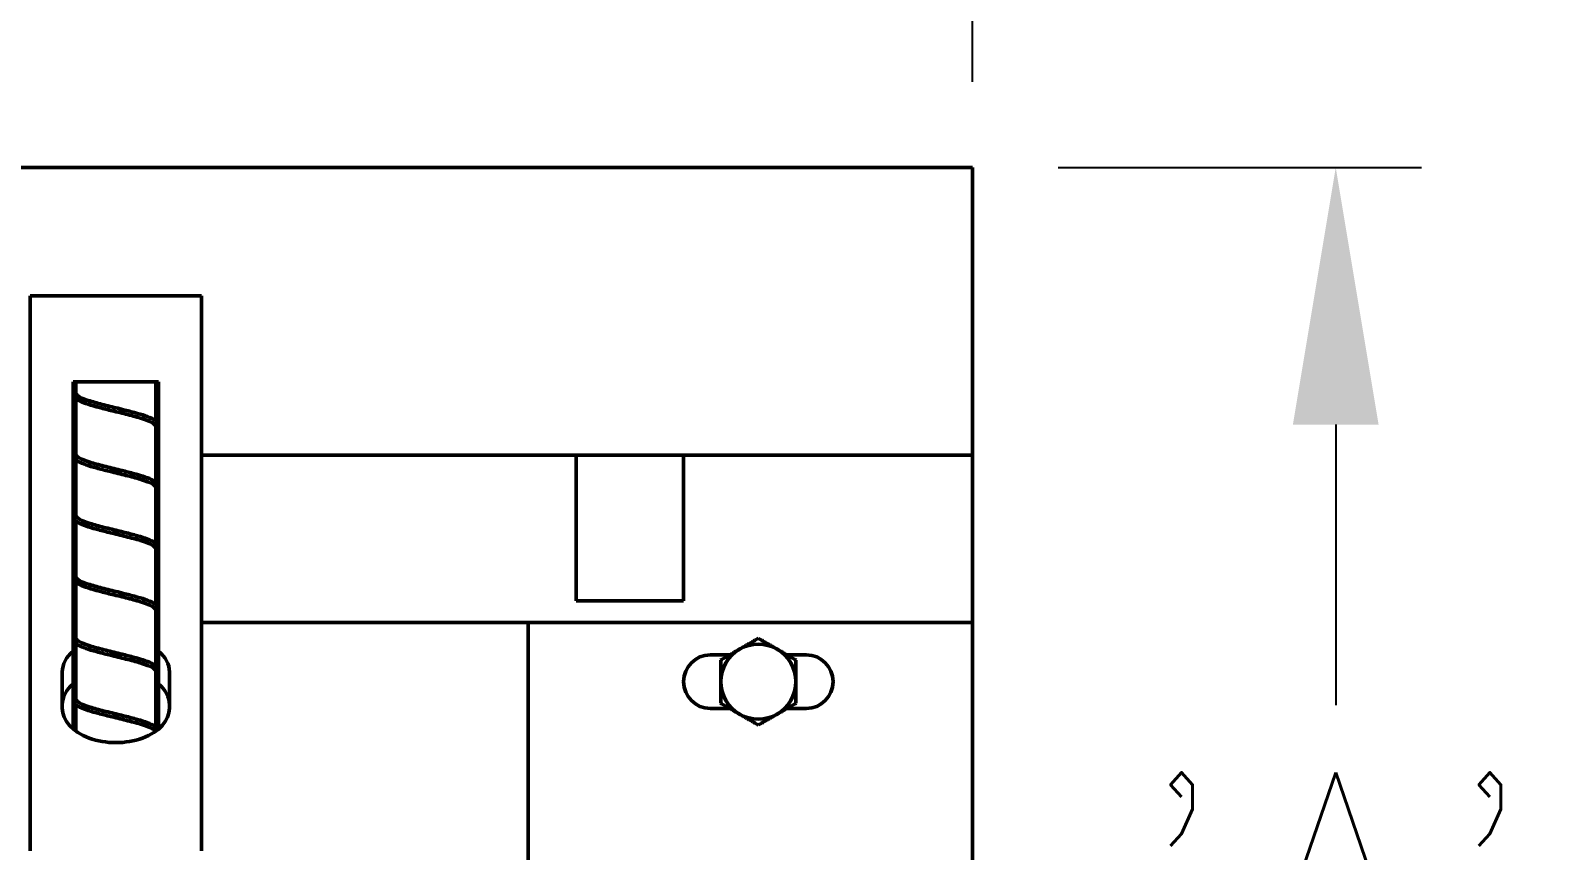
# Model space of a CAD drawing. Header units: inches. Extents: x 6 to 170, y 1 to 50.
# Drawn here: x 161.55 to 170.36, y 13.32 to 18.11 of the extents above; entities that cross this region are included whole.
import ezdxf

# ---------------------------------------------------------------- set-up
doc = ezdxf.new("R2010")
doc.units = ezdxf.units.IN
doc.header["$LTSCALE"] = 8
doc.header["$MEASUREMENT"] = 0
doc.layers.add('Visible (ANSI)', color=7, linetype='Continuous', lineweight=50)
doc.styles.get("Standard").update_dxf_attribs({"font": 'romans.shx'})
doc.dimstyles.get("Standard").update_dxf_attribs({"dimtxt": 1.5, "dimasz": 0.75, "dimexe": 0.5, "dimexo": 0.5, "dimgap": 0.09, "dimtad": 0, "dimtih": 1, "dimtoh": 1, "dimdec": 5, "dimzin": 0, "dimdsep": 46, "dimlunit": 5, "dimtxsty": 'Standard', "dimcen": 0, "dimclrd": 256, "dimclre": 256, "dimclrt": 256, "dimadec": 0, "dimazin": 0, "dimtfac": 0.75, "dimtdec": 5, "dimtofl": 0, "dimtmove": 0, "dimatfit": 3, "dimfxl": 0, "dimtolj": 1, "dimtzin": 0, "dimlwd": -1, "dimlwe": -1, "dimarcsym": 0})

# ---------------------------------------------------------------- blocks, each defined once
blk = doc.blocks.new('*D7')
for p, q in [((167.5521, 17.3073), (169.6722, 17.3073)), ((169.1722, 15.8073), (169.1722, 14.1703)), ((169.1722, 10.5543), (169.1722, 11.8846)), ((167.5521, 9.0543), (169.6722, 9.0543))]:
    blk.add_line(p, q)
for points in [[(168.9222, 15.8073), (169.4222, 15.8073), (169.1722, 17.3073)], [(168.9222, 10.5543), (169.4222, 10.5543), (169.1722, 9.0543)]]:
    blk.add_solid(points)
at = {"layer": 'Defpoints', "color": 0}
for p in [(167.0521, 17.3073), (167.0521, 9.0543), (169.1722, 9.0543)]:
    blk.add_point(p, dxfattribs=at)
at = {"insert": (169.1722, 13.0275), "char_height": 1.5, "attachment_point": 5}
blk.add_mtext("\\A1;'A'", dxfattribs=at)
blk = doc.blocks.new('*D8')
for p, q in [((47.0521, 17.8073), (47.0521, 21.7113)), ((167.0521, 17.8073), (167.0521, 21.7113)), ((48.5521, 21.2113), (99.078, 21.2113)), ((165.5521, 21.2113), (112.2923, 21.2113))]:
    blk.add_line(p, q)
for points in [[(48.5521, 21.4613), (48.5521, 20.9613), (47.0521, 21.2113)], [(165.5521, 21.4613), (165.5521, 20.9613), (167.0521, 21.2113)]]:
    blk.add_solid(points)
at = {"layer": 'Defpoints', "color": 0}
for p in [(167.0521, 21.2113), (47.0521, 17.3073), (167.0521, 17.3073)]:
    blk.add_point(p, dxfattribs=at)
at = {"insert": (105.6852, 21.2113), "char_height": 1.5, "attachment_point": 5}
blk.add_mtext('\\A1;120 [3048]', dxfattribs=at)
blk = doc.blocks.new('*D9')
for p, q in [((44.5521, 15.1523), (44.5521, 25.9211)), ((167.0521, 17.8073), (167.0521, 25.9211)), ((46.0521, 25.4211), (97.4415, 25.4211)), ((165.5521, 25.4211), (111.5665, 25.4211))]:
    blk.add_line(p, q)
for points in [[(46.0521, 25.6711), (46.0521, 25.1711), (44.5521, 25.4211)], [(165.5521, 25.6711), (165.5521, 25.1711), (167.0521, 25.4211)]]:
    blk.add_solid(points)
at = {"layer": 'Defpoints', "color": 0}
for p in [(167.0521, 25.4211), (167.0521, 17.3073), (44.5521, 14.6523)]:
    blk.add_point(p, dxfattribs=at)
at = {"insert": (104.504, 25.4211), "char_height": 1.5, "attachment_point": 5}
blk.add_mtext('\\A1;122{\\H0.750000x;\\S1/2;} [3111]', dxfattribs=at)

msp = doc.modelspace()

# ---------------------------------------------------------------- linework, layer by layer
at = {"layer": 'Visible (ANSI)'}
for p, q in [((47.052053, 17.307259), (167.052053, 17.307259)), ((167.052053, 15.971259), (167.052053, 17.307259)), ((161.552053, 15.736259), (161.552053, 16.557259)), ((161.552053, 16.557259), (162.552053, 16.557259)), ((162.552053, 16.557259), (162.552053, 15.736259)), ((161.802678, 16.057259), (161.818158, 16.057259)), ((161.802678, 16.057259), (161.802678, 14.031443)), ((161.818158, 16.057259), (161.818158, 15.990125)), ((161.818158, 16.057259), (162.285948, 16.057259)), ((162.285948, 16.057259), (162.301428, 16.057259)), ((162.285948, 15.827295), (162.285948, 16.057259)), ((162.301428, 16.057259), (162.301428, 14.031443)), ((161.818158, 15.959476), (161.818158, 15.632982)), ((167.052053, 15.971259), (167.052053, 15.628259)), ((162.285948, 15.470152), (162.285948, 15.796868)), ((161.552053, 15.640504), (161.552053, 15.736259)), ((162.552053, 15.640504), (162.552053, 15.736259)), ((161.552053, 13.607923), (161.552053, 15.640504)), ((161.818158, 15.602333), (161.818158, 15.275839)), ((162.552053, 13.607923), (162.552053, 15.640504)), ((162.552053, 15.628259), (167.052053, 15.628259)), ((164.739553, 15.628259), (164.739553, 14.778259)), ((165.364553, 15.628259), (165.364553, 14.778259)), ((167.052053, 15.464259), (167.052053, 15.628259)), ((162.285948, 15.113009), (162.285948, 15.439725)), ((167.052053, 14.652259), (167.052053, 15.464259)), ((161.818158, 15.24519), (161.818158, 14.918696)), ((162.285948, 14.755867), (162.285948, 15.082582)), ((161.818158, 14.888047), (161.818158, 14.561553)), ((162.285948, 14.398724), (162.285948, 14.72544)), ((165.364553, 14.778259), (164.739553, 14.778259)), ((164.369063, 14.652259), (162.552053, 14.652259)), ((164.459063, 14.652259), (164.369063, 14.652259)), ((164.459063, 14.652259), (164.549063, 14.652259)), ((164.459063, 14.652259), (164.459063, 13.481888)), ((167.052053, 14.652259), (164.549063, 14.652259)), ((167.052053, 14.652259), (167.052053, 13.523714)), ((161.818158, 14.530904), (161.818158, 14.20441)), ((165.522053, 14.463509), (165.635186, 14.463509)), ((165.96892, 14.463509), (166.082053, 14.463509)), ((161.739553, 14.152499), (161.739553, 14.364619)), ((162.285948, 14.041581), (162.285948, 14.368297)), ((162.364553, 14.364619), (162.364553, 14.152499)), ((161.818158, 14.173761), (161.818158, 14.019286)), ((165.635186, 14.151009), (165.522053, 14.151009)), ((166.082053, 14.151009), (165.96892, 14.151009)), ((161.552053, 13.607923), (161.552053, 13.320656)), ((162.552053, 13.320656), (162.552053, 13.607923)), ((167.052053, 13.523714), (167.052053, 13.134264))]:
    msp.add_line(p, q, dxfattribs=at)
for centre, radius, start, end in [((165.522053, 14.307259), 0.15625, 90, 270), ((165.802053, 14.307259), 0.21875, 120, 180), ((165.802053, 14.307259), 0.21875, 60, 120), ((165.802053, 14.307259), 0.21875, 0, 60), ((166.082053, 14.307259), 0.15625, 270, 90), ((165.802053, 14.307259), 0.21875, 180, 240), ((165.802053, 14.307259), 0.21875, 300, 0), ((165.802053, 14.307259), 0.21875, 240, 300)]:
    msp.add_arc(centre, radius, start, end, dxfattribs=at)
for centre, major_axis, start_param, end_param in [((162.052053, 14.364619), (-0.3125, 0), 5.63635823, 6.28318531), ((162.052053, 14.364619), (0.3125, 0), 0, 0.64682707), ((162.052053, 14.173108), (-0.3125, 0), 5.63635823, 6.28318531), ((162.052053, 14.173108), (0.3125, 0), 0, 0.64682707), ((162.052053, 14.152499), (0.3125, 0), 3.14159265, 6.28318531)]:
    msp.add_ellipse(centre, major_axis=major_axis, ratio=0.64278761, start_param=start_param, end_param=end_param, dxfattribs=at)
for points in [[(161.80757, 15.977107), (161.807368, 15.978144), (161.807275, 15.979217), (161.807292, 15.980283)], [(162.296523, 15.80953), (162.296701, 15.808616), (162.296799, 15.807674), (162.296814, 15.806736)], [(162.296523, 15.452387), (162.296701, 15.451472), (162.296799, 15.450531), (162.296814, 15.449593)], [(161.80757, 14.905679), (161.807368, 14.906715), (161.807275, 14.907789), (161.807292, 14.908855)], [(162.296523, 14.738101), (162.296701, 14.737187), (162.296799, 14.736245), (162.296814, 14.735307)]]:
    msp.add_open_spline(points, degree=3, dxfattribs=at)
for points, knots in [([(161.807292, 15.980283), (161.807296, 15.980514), (161.807305, 15.980745), (161.807398, 15.982259), (161.807641, 15.983513), (161.808502, 15.985664), (161.809061, 15.98654), (161.810568, 15.988043), (161.811486, 15.988613), (161.813357, 15.989381), (161.814245, 15.989622), (161.816144, 15.989975), (161.817149, 15.990076), (161.818158, 15.990125)], [0.3743083516, 0.3743083516, 0.3743083516, 0.3743083516, 0.3760437641, 0.3760437641, 0.385752735, 0.385752735, 0.3944012706, 0.3944012706, 0.403436885, 0.403436885, 0.4106840141, 0.4106840141, 0.4183911627, 0.4183911627, 0.4183911627, 0.4183911627]), ([(162.013217, 15.891978), (161.987551, 15.898289), (161.96221, 15.904682), (161.916351, 15.917259), (161.895231, 15.923599), (161.859037, 15.936354), (161.843675, 15.942899), (161.820335, 15.956589), (161.812156, 15.963185), (161.808174, 15.974534), (161.80783, 15.975778), (161.80757, 15.977107)], [0, 0, 0, 0, 0.203430746, 0.203430746, 0.404937263, 0.404937263, 0.610847612, 0.610847612, 0.824043032, 0.824043032, 0.848613207, 0.848613207, 0.848613207, 0.848613207]), ([(161.818158, 15.990125), (161.820167, 15.982507), (161.828457, 15.974966), (161.856611, 15.959731), (161.876189, 15.952189), (161.924018, 15.936954), (161.951784, 15.929412), (162.01171, 15.914177), (162.043263, 15.906636), (162.08465, 15.896552), (162.094676, 15.894094), (162.104543, 15.891638)], [0, 0, 0, 0, 0.24627901, 0.24627901, 0.49255802, 0.49255802, 0.73883703, 0.73883703, 0.98511604, 0.98511604, 1.06484963, 1.06484963, 1.06484963, 1.06484963]), ([(162.285948, 15.796868), (162.283939, 15.804486), (162.275649, 15.812027), (162.247495, 15.827262), (162.227917, 15.834804), (162.180088, 15.850039), (162.152322, 15.85758), (162.092396, 15.872815), (162.060843, 15.880357), (162.024093, 15.889311), (162.018636, 15.890645), (162.013217, 15.891978)], [0, 0, 0, 0, 0.24627901, 0.24627901, 0.49255802, 0.49255802, 0.73883703, 0.73883703, 0.98511604, 0.98511604, 1.02832352, 1.02832352, 1.02832352, 1.02832352]), ([(162.104543, 15.891639), (162.130006, 15.885302), (162.154877, 15.878885), (162.199355, 15.86625), (162.21955, 15.859878), (162.253602, 15.847012), (162.267696, 15.840403), (162.287598, 15.826817), (162.294371, 15.820549), (162.296522, 15.80953)], [0, 0, 0, 0, 0.203969624, 0.203969624, 0.406026718, 0.406026718, 0.612891389, 0.612891389, 0.811777187, 0.811777187, 0.811777187, 0.811777187]), ([(162.296814, 15.806736), (162.296817, 15.806539), (162.296816, 15.806343), (162.296783, 15.804888), (162.296602, 15.803645), (162.295874, 15.801525), (162.295396, 15.800666), (162.294077, 15.799172), (162.293264, 15.798594), (162.291228, 15.797625), (162.289948, 15.797285), (162.287696, 15.796965), (162.286831, 15.796897), (162.285948, 15.796868)], [0.1910599598, 0.1910599598, 0.1910599598, 0.1910599598, 0.1925737867, 0.1925737867, 0.2023008095, 0.2023008095, 0.2106864252, 0.2106864252, 0.2193942169, 0.2193942169, 0.2297442752, 0.2297442752, 0.2358132427, 0.2358132427, 0.2358132427, 0.2358132427]), ([(161.80757, 15.619964), (161.807421, 15.620725), (161.807333, 15.621504), (161.807291, 15.622571), (161.807288, 15.622856), (161.807292, 15.623141)], [0.2504241794, 0.2504241794, 0.2504241794, 0.2504241794, 0.25663760214, 0.25663760214, 0.25889435065, 0.25889435065, 0.25889435065, 0.25889435065]), ([(161.807292, 15.623141), (161.807309, 15.624232), (161.807441, 15.625317), (161.808003, 15.62744), (161.808446, 15.628436), (161.80971, 15.630153), (161.81049, 15.630826), (161.812447, 15.631949), (161.813655, 15.632355), (161.816005, 15.632815), (161.817065, 15.632929), (161.818158, 15.632982)], [0.2588943506, 0.2588943506, 0.2588943506, 0.2588943506, 0.2675566432, 0.2675566432, 0.2768896283, 0.2768896283, 0.2861479064, 0.2861479064, 0.2965808941, 0.2965808941, 0.3043467713, 0.3043467713, 0.3043467713, 0.3043467713]), ([(162.013217, 15.534835), (161.987551, 15.541147), (161.96221, 15.547539), (161.916351, 15.560116), (161.895231, 15.566457), (161.859037, 15.579211), (161.843675, 15.585757), (161.820335, 15.599446), (161.812156, 15.606042), (161.808174, 15.617391), (161.80783, 15.618635), (161.80757, 15.619964)], [0, 0, 0, 0, 0.203430746, 0.203430746, 0.404937263, 0.404937263, 0.610847612, 0.610847612, 0.824043032, 0.824043032, 0.848613207, 0.848613207, 0.848613207, 0.848613207]), ([(161.818158, 15.632982), (161.820167, 15.625364), (161.828457, 15.617823), (161.856611, 15.602588), (161.876189, 15.595046), (161.924018, 15.579811), (161.951784, 15.57227), (162.01171, 15.557035), (162.043263, 15.549493), (162.08465, 15.539409), (162.094676, 15.536951), (162.104543, 15.534496)], [0, 0, 0, 0, 0.24627901, 0.24627901, 0.49255802, 0.49255802, 0.73883703, 0.73883703, 0.98511604, 0.98511604, 1.06484963, 1.06484963, 1.06484963, 1.06484963]), ([(162.285948, 15.439725), (162.283939, 15.447343), (162.275649, 15.454884), (162.247495, 15.470119), (162.227917, 15.477661), (162.180088, 15.492896), (162.152322, 15.500438), (162.092396, 15.515673), (162.060843, 15.523214), (162.024093, 15.532168), (162.018636, 15.533502), (162.013217, 15.534835)], [0, 0, 0, 0, 0.24627901, 0.24627901, 0.49255802, 0.49255802, 0.73883703, 0.73883703, 0.98511604, 0.98511604, 1.02832352, 1.02832352, 1.02832352, 1.02832352]), ([(162.104543, 15.534496), (162.130006, 15.528159), (162.154877, 15.521742), (162.199355, 15.509107), (162.21955, 15.502735), (162.253602, 15.489869), (162.267696, 15.483261), (162.287598, 15.469674), (162.294371, 15.463406), (162.296522, 15.452387)], [0, 0, 0, 0, 0.203969624, 0.203969624, 0.406026718, 0.406026718, 0.612891389, 0.612891389, 0.811777187, 0.811777187, 0.811777187, 0.811777187]), ([(162.296814, 15.449593), (162.296816, 15.449456), (162.296816, 15.449319), (162.296801, 15.447909), (162.296632, 15.446646), (162.295928, 15.444497), (162.295462, 15.443625), (162.294171, 15.44211), (162.293374, 15.441522), (162.291374, 15.440532), (162.290116, 15.440181), (162.287827, 15.439833), (162.286899, 15.439757), (162.285948, 15.439725)], [0.4138167601, 0.4138167601, 0.4138167601, 0.4138167601, 0.4148668131, 0.4148668131, 0.4246682254, 0.4246682254, 0.4330369291, 0.4330369291, 0.4416674828, 0.4416674828, 0.4518795581, 0.4518795581, 0.4583722887, 0.4583722887, 0.4583722887, 0.4583722887]), ([(161.80757, 15.262821), (161.807383, 15.26378), (161.807291, 15.264767), (161.80729, 15.265834), (161.807291, 15.265916), (161.807292, 15.265998)], [0.19271012401, 0.19271012401, 0.19271012401, 0.19271012401, 0.20017606292, 0.20017606292, 0.20079653311, 0.20079653311, 0.20079653311, 0.20079653311]), ([(161.807292, 15.265998), (161.807312, 15.267258), (161.807484, 15.268507), (161.808181, 15.270728), (161.808668, 15.271675), (161.81002, 15.273308), (161.810851, 15.273941), (161.812918, 15.274988), (161.814194, 15.275357), (161.816429, 15.275716), (161.817284, 15.275797), (161.818158, 15.275839)], [0.2007965331, 0.2007965331, 0.2007965331, 0.2007965331, 0.2103536846, 0.2103536846, 0.2191863103, 0.2191863103, 0.2281332374, 0.2281332374, 0.2384115104, 0.2384115104, 0.2444092467, 0.2444092467, 0.2444092467, 0.2444092467]), ([(162.013217, 15.177692), (161.987551, 15.184004), (161.96221, 15.190397), (161.916351, 15.202973), (161.895231, 15.209314), (161.859037, 15.222068), (161.843675, 15.228614), (161.820335, 15.242304), (161.812156, 15.248899), (161.808174, 15.260248), (161.80783, 15.261492), (161.80757, 15.262821)], [0, 0, 0, 0, 0.203430746, 0.203430746, 0.404937263, 0.404937263, 0.610847612, 0.610847612, 0.824043032, 0.824043032, 0.848613207, 0.848613207, 0.848613207, 0.848613207]), ([(161.818158, 15.275839), (161.820167, 15.268222), (161.828457, 15.26068), (161.856611, 15.245445), (161.876189, 15.237903), (161.924018, 15.222668), (161.951784, 15.215127), (162.01171, 15.199892), (162.043263, 15.19235), (162.08465, 15.182266), (162.094676, 15.179808), (162.104543, 15.177353)], [0, 0, 0, 0, 0.24627901, 0.24627901, 0.49255802, 0.49255802, 0.73883703, 0.73883703, 0.98511604, 0.98511604, 1.06484963, 1.06484963, 1.06484963, 1.06484963]), ([(162.285948, 15.082582), (162.283939, 15.0902), (162.275649, 15.097741), (162.247495, 15.112976), (162.227917, 15.120518), (162.180088, 15.135753), (162.152322, 15.143295), (162.092396, 15.15853), (162.060843, 15.166071), (162.024093, 15.175025), (162.018636, 15.176359), (162.013217, 15.177692)], [0, 0, 0, 0, 0.24627901, 0.24627901, 0.49255802, 0.49255802, 0.73883703, 0.73883703, 0.98511604, 0.98511604, 1.02832352, 1.02832352, 1.02832352, 1.02832352]), ([(162.104543, 15.177353), (162.130006, 15.171017), (162.154877, 15.164599), (162.199355, 15.151964), (162.21955, 15.145592), (162.253602, 15.132726), (162.267696, 15.126118), (162.287598, 15.112531), (162.294371, 15.106264), (162.296522, 15.095244)], [0, 0, 0, 0, 0.203969624, 0.203969624, 0.406026718, 0.406026718, 0.612891389, 0.612891389, 0.811777187, 0.811777187, 0.811777187, 0.811777187]), ([(162.296814, 15.09245), (162.296824, 15.091773), (162.296791, 15.091097), (162.296567, 15.089291), (162.296281, 15.088206), (162.295355, 15.086321), (162.294763, 15.08556), (162.29322, 15.084265), (162.292265, 15.083764), (162.289865, 15.082964), (162.288392, 15.082725), (162.286519, 15.082605), (162.286234, 15.082592), (162.285948, 15.082582)], [0.4004315508, 0.4004315508, 0.4004315508, 0.4004315508, 0.405592911, 0.405592911, 0.4145252791, 0.4145252791, 0.4228729583, 0.4228729583, 0.431806997, 0.431806997, 0.4423605656, 0.4423605656, 0.444242076, 0.444242076, 0.444242076, 0.444242076]), ([(162.296522, 15.095244), (162.296569, 15.095007), (162.29661, 15.094767), (162.296645, 15.094527), (162.296746, 15.093843), (162.296803, 15.093146), (162.296814, 15.09245)], [0.39324952539, 0.39324952539, 0.39324952539, 0.39324952539, 0.39511986428, 0.39511986428, 0.39511986428, 0.40043155081, 0.40043155081, 0.40043155081, 0.40043155081]), ([(161.807292, 14.908855), (161.807296, 14.909086), (161.807305, 14.909316), (161.807398, 14.910831), (161.807641, 14.912085), (161.808502, 14.914236), (161.809061, 14.915111), (161.810568, 14.916614), (161.811486, 14.917184), (161.813357, 14.917952), (161.814245, 14.918193), (161.816144, 14.918546), (161.817149, 14.918648), (161.818158, 14.918696)], [0.3743083629, 0.3743083629, 0.3743083629, 0.3743083629, 0.3760436984, 0.3760436984, 0.3857526835, 0.3857526835, 0.3944012205, 0.3944012205, 0.4034368263, 0.4034368263, 0.4106839866, 0.4106839866, 0.4183911763, 0.4183911763, 0.4183911763, 0.4183911763]), ([(162.013217, 14.820549), (161.987551, 14.826861), (161.96221, 14.833254), (161.916351, 14.84583), (161.895231, 14.852171), (161.859037, 14.864925), (161.843675, 14.871471), (161.820335, 14.885161), (161.812156, 14.891756), (161.808174, 14.903105), (161.80783, 14.904349), (161.80757, 14.905679)], [0, 0, 0, 0, 0.203430746, 0.203430746, 0.404937263, 0.404937263, 0.610847612, 0.610847612, 0.824043032, 0.824043032, 0.848613207, 0.848613207, 0.848613207, 0.848613207]), ([(161.818158, 14.918696), (161.820167, 14.911079), (161.828457, 14.903537), (161.856611, 14.888302), (161.876189, 14.88076), (161.924018, 14.865525), (161.951784, 14.857984), (162.01171, 14.842749), (162.043263, 14.835207), (162.08465, 14.825124), (162.094676, 14.822665), (162.104543, 14.82021)], [0, 0, 0, 0, 0.24627901, 0.24627901, 0.49255802, 0.49255802, 0.73883703, 0.73883703, 0.98511604, 0.98511604, 1.06484963, 1.06484963, 1.06484963, 1.06484963]), ([(162.285948, 14.72544), (162.283939, 14.733057), (162.275649, 14.740599), (162.247495, 14.755834), (162.227917, 14.763375), (162.180088, 14.77861), (162.152322, 14.786152), (162.092396, 14.801387), (162.060843, 14.808928), (162.024093, 14.817882), (162.018636, 14.819216), (162.013217, 14.820549)], [0, 0, 0, 0, 0.24627901, 0.24627901, 0.49255802, 0.49255802, 0.73883703, 0.73883703, 0.98511604, 0.98511604, 1.02832352, 1.02832352, 1.02832352, 1.02832352]), ([(162.104543, 14.82021), (162.130006, 14.813874), (162.154877, 14.807456), (162.199355, 14.794822), (162.21955, 14.788449), (162.253602, 14.775583), (162.267696, 14.768975), (162.287598, 14.755389), (162.294371, 14.749121), (162.296522, 14.738101)], [0, 0, 0, 0, 0.203969624, 0.203969624, 0.406026718, 0.406026718, 0.612891389, 0.612891389, 0.811777187, 0.811777187, 0.811777187, 0.811777187]), ([(162.296814, 14.735307), (162.296817, 14.735087), (162.296816, 14.734867), (162.296776, 14.733395), (162.296589, 14.73216), (162.295853, 14.730052), (162.295369, 14.729197), (162.29404, 14.727712), (162.29322, 14.727138), (162.29117, 14.726176), (162.289881, 14.725841), (162.287643, 14.725532), (162.286804, 14.725468), (162.285948, 14.72544)], [0.1915649218, 0.1915649218, 0.1915649218, 0.1915649218, 0.1932409047, 0.1932409047, 0.2028256033, 0.2028256033, 0.2111247933, 0.2111247933, 0.219770716, 0.219770716, 0.2300699762, 0.2300699762, 0.2359108706, 0.2359108706, 0.2359108706, 0.2359108706]), ([(161.80757, 14.548536), (161.807551, 14.548634), (161.807533, 14.548732), (161.807352, 14.549775), (161.807277, 14.550747), (161.807292, 14.551712)], [0.38422497728, 0.38422497728, 0.38422497728, 0.38422497728, 0.38498780044, 0.38498780044, 0.39230943988, 0.39230943988, 0.39230943988, 0.39230943988]), ([(161.807292, 14.551712), (161.807297, 14.552027), (161.807312, 14.552341), (161.807433, 14.553877), (161.807681, 14.555069), (161.808127, 14.556154), (161.808541, 14.557163), (161.809109, 14.558031), (161.810633, 14.55952), (161.811563, 14.560083), (161.813842, 14.560996), (161.815245, 14.561293), (161.817228, 14.561497), (161.817691, 14.561531), (161.818158, 14.561553)], [0.3923094399, 0.3923094399, 0.3923094399, 0.3923094399, 0.3947013458, 0.3947013458, 0.4040715274, 0.4040715274, 0.4040715274, 0.4127870328, 0.4127870328, 0.4219560915, 0.4219560915, 0.4327728294, 0.4327728294, 0.436015187, 0.436015187, 0.436015187, 0.436015187]), ([(162.013217, 14.463406), (161.987551, 14.469718), (161.96221, 14.476111), (161.916351, 14.488688), (161.895231, 14.495028), (161.859037, 14.507782), (161.843675, 14.514328), (161.820335, 14.528018), (161.812156, 14.534613), (161.808174, 14.545962), (161.80783, 14.547206), (161.80757, 14.548536)], [0, 0, 0, 0, 0.203430746, 0.203430746, 0.404937263, 0.404937263, 0.610847612, 0.610847612, 0.824043032, 0.824043032, 0.848613207, 0.848613207, 0.848613207, 0.848613207]), ([(161.818158, 14.561553), (161.820167, 14.553936), (161.828457, 14.546394), (161.856611, 14.531159), (161.876189, 14.523618), (161.924018, 14.508383), (161.951784, 14.500841), (162.01171, 14.485606), (162.043263, 14.478064), (162.08465, 14.467981), (162.094676, 14.465522), (162.104543, 14.463067)], [0, 0, 0, 0, 0.24627901, 0.24627901, 0.49255802, 0.49255802, 0.73883703, 0.73883703, 0.98511604, 0.98511604, 1.06484963, 1.06484963, 1.06484963, 1.06484963]), ([(162.285948, 14.368297), (162.283939, 14.375914), (162.275649, 14.383456), (162.247495, 14.398691), (162.227917, 14.406232), (162.180088, 14.421467), (162.152322, 14.429009), (162.092396, 14.444244), (162.060843, 14.451786), (162.024093, 14.460739), (162.018636, 14.462074), (162.013217, 14.463406)], [0, 0, 0, 0, 0.24627901, 0.24627901, 0.49255802, 0.49255802, 0.73883703, 0.73883703, 0.98511604, 0.98511604, 1.02832352, 1.02832352, 1.02832352, 1.02832352]), ([(162.104543, 14.463067), (162.130006, 14.456731), (162.154877, 14.450313), (162.199355, 14.437679), (162.21955, 14.431307), (162.253602, 14.41844), (162.267696, 14.411832), (162.287598, 14.398246), (162.294371, 14.391978), (162.296522, 14.380958)], [0, 0, 0, 0, 0.203969624, 0.203969624, 0.406026718, 0.406026718, 0.612891389, 0.612891389, 0.811777187, 0.811777187, 0.811777187, 0.811777187]), ([(162.296814, 14.378164), (162.296824, 14.377487), (162.296791, 14.376812), (162.296567, 14.375006), (162.296281, 14.37392), (162.295355, 14.372036), (162.294763, 14.371274), (162.29322, 14.369979), (162.292265, 14.369478), (162.289865, 14.368678), (162.288392, 14.368439), (162.286519, 14.36832), (162.286234, 14.368306), (162.285948, 14.368297)], [0.4004316887, 0.4004316887, 0.4004316887, 0.4004316887, 0.4055930014, 0.4055930014, 0.4145253775, 0.4145253775, 0.4228730585, 0.4228730585, 0.43180709, 0.43180709, 0.4423606498, 0.4423606498, 0.4442422122, 0.4442422122, 0.4442422122, 0.4442422122]), ([(162.296522, 14.380958), (162.296569, 14.380721), (162.29661, 14.380482), (162.296645, 14.380241), (162.296746, 14.379558), (162.296803, 14.37886), (162.296814, 14.378164)], [0.39324966322, 0.39324966322, 0.39324966322, 0.39324966322, 0.39511995153, 0.39511995153, 0.39511995153, 0.40043168869, 0.40043168869, 0.40043168869, 0.40043168869]), ([(161.80757, 14.191393), (161.807429, 14.192112), (161.807343, 14.192848), (161.807292, 14.193915), (161.807287, 14.194242), (161.807292, 14.194569)], [0.20632606347, 0.20632606347, 0.20632606347, 0.20632606347, 0.21198110119, 0.21198110119, 0.21447625646, 0.21447625646, 0.21447625646, 0.21447625646]), ([(161.807292, 14.194569), (161.807308, 14.19559), (161.807425, 14.196604), (161.807933, 14.198682), (161.808359, 14.199698), (161.809586, 14.201452), (161.810346, 14.202143), (161.81226, 14.203297), (161.813439, 14.203718), (161.815831, 14.204225), (161.816974, 14.204354), (161.818158, 14.20441)], [0.2144762565, 0.2144762565, 0.2144762565, 0.2144762565, 0.2222670324, 0.2222670324, 0.2313040218, 0.2313040218, 0.2401975812, 0.2401975812, 0.2501363176, 0.2501363176, 0.2582102344, 0.2582102344, 0.2582102344, 0.2582102344]), ([(162.013217, 14.106263), (161.987551, 14.112575), (161.96221, 14.118968), (161.916351, 14.131545), (161.895231, 14.137885), (161.859037, 14.150639), (161.843675, 14.157185), (161.820335, 14.170875), (161.812156, 14.177471), (161.808174, 14.188819), (161.80783, 14.190063), (161.80757, 14.191393)], [0, 0, 0, 0, 0.203430746, 0.203430746, 0.404937263, 0.404937263, 0.610847612, 0.610847612, 0.824043032, 0.824043032, 0.848613207, 0.848613207, 0.848613207, 0.848613207]), ([(161.818158, 14.20441), (161.820167, 14.196793), (161.828457, 14.189251), (161.856611, 14.174016), (161.876189, 14.166475), (161.924018, 14.15124), (161.951784, 14.143698), (162.01171, 14.128463), (162.043263, 14.120922), (162.08465, 14.110838), (162.094676, 14.10838), (162.104543, 14.105924)], [0, 0, 0, 0, 0.24627901, 0.24627901, 0.49255802, 0.49255802, 0.73883703, 0.73883703, 0.98511604, 0.98511604, 1.06484963, 1.06484963, 1.06484963, 1.06484963]), ([(162.283033, 14.017202), (162.279134, 14.022777), (162.271915, 14.028333), (162.247495, 14.041548), (162.227917, 14.04909), (162.180088, 14.064325), (162.152322, 14.071866), (162.092396, 14.087101), (162.060843, 14.094643), (162.024093, 14.103597), (162.018636, 14.104931), (162.013217, 14.106263)], [0.065317806, 0.065317806, 0.065317806, 0.065317806, 0.246279009, 0.246279009, 0.492558018, 0.492558018, 0.738837027, 0.738837027, 0.985116036, 0.985116036, 1.028323516, 1.028323516, 1.028323516, 1.028323516]), ([(162.104543, 14.105924), (162.130006, 14.099588), (162.154877, 14.09317), (162.199355, 14.080536), (162.21955, 14.074164), (162.253602, 14.061298), (162.267696, 14.054689), (162.286684, 14.041727), (162.293075, 14.036014), (162.295797, 14.026793)], [0, 0, 0, 0, 0.203969624, 0.203969624, 0.406026718, 0.406026718, 0.612891389, 0.612891389, 0.793133283, 0.793133283, 0.793133283, 0.793133283]), ([(164.459063, 13.481888), (164.459063, 13.422191), (164.459063, 13.361676), (164.459063, 13.248966), (164.459063, 13.195227), (164.459063, 13.148531)], [0, 0, 0, 0, 0.454891114, 0.454891114, 0.909829767, 0.909829767, 0.909829767, 0.909829767])]:
    msp.add_open_spline(points, degree=3, knots=knots, dxfattribs=at)
for points in [[(165.692678, 14.496702), (165.743439, 14.526009), (165.802053, 14.55985)], [(165.802053, 14.55985), (165.860667, 14.526009), (165.911428, 14.496702)], [(165.583303, 14.433555), (165.641917, 14.467395), (165.692678, 14.496702)], [(165.911428, 14.496702), (165.962189, 14.467395), (166.020803, 14.433555)], [(165.583303, 14.307259), (165.583303, 14.365873), (165.583303, 14.433555)], [(166.020803, 14.433555), (166.020803, 14.365873), (166.020803, 14.307259)], [(165.583303, 14.180964), (165.583303, 14.248645), (165.583303, 14.307259)], [(166.020803, 14.307259), (166.020803, 14.248645), (166.020803, 14.180964)], [(165.692678, 14.117816), (165.641917, 14.147123), (165.583303, 14.180964)], [(165.802053, 14.054668), (165.743439, 14.088509), (165.692678, 14.117816)], [(165.911428, 14.117816), (165.860667, 14.088509), (165.802053, 14.054668)], [(166.020803, 14.180964), (165.962189, 14.147123), (165.911428, 14.117816)]]:
    msp.add_rational_spline(points, [1, 1.0379548493, 1], degree=2, dxfattribs=at)

# ---------------------------------------------------------------- dimensions: what is measured, and where the dimension line sits
at = {"color": 7}
for base, p1, picture, middle in [((167.052053, 25.421078), (44.552063, 14.652259), '*D9', (104.504032, 25.421078)), ((167.052053, 21.21134), (47.052053, 17.307259), '*D8', (105.685186, 21.21134))]:
    dim = msp.add_linear_dim(base=base, p1=p1, p2=(167.052053, 17.307259), dimstyle='Standard', override={"dimasz": 1.5, "dimgap": 0.25, "dimtix": 1}, dxfattribs=at)
    dim.commit()
    dim.dimension.update_dxf_attribs({"geometry": picture, "text_midpoint": middle, "dimtype": 160})
dim = msp.add_linear_dim(base=(169.172199, 9.054259), p1=(167.052053, 17.307259), p2=(167.052053, 9.054259), angle=90, text="'A'", dimstyle='Standard', override={"dimasz": 1.5, "dimgap": 0.25, "dimtix": 1}, dxfattribs=at)
dim.commit()
dim.dimension.update_dxf_attribs({"geometry": '*D7', "text_midpoint": (169.172199, 13.027466), "dimtype": 160})

doc.saveas('drawing.dxf')
